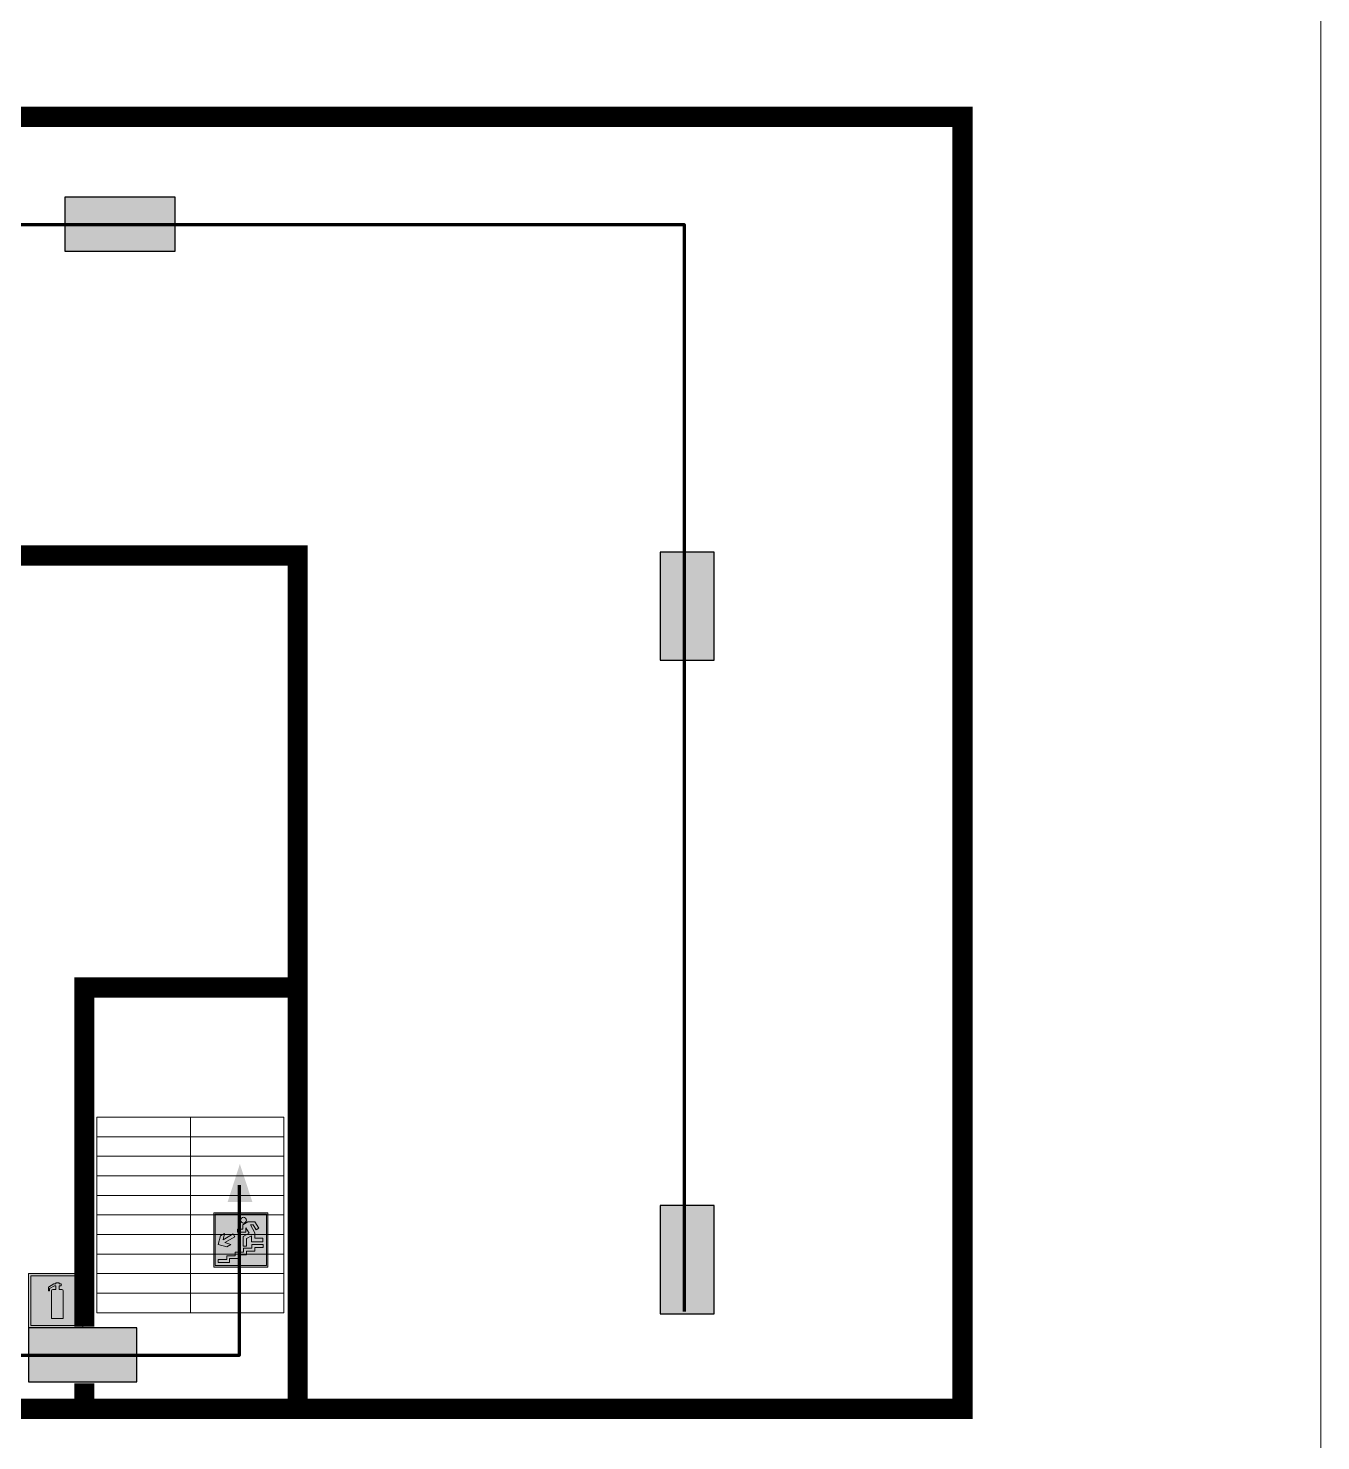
# Model space of a CAD drawing. Header units: millimetres. Extents: x 13810 to 67229, y 12374 to 21950.
# Drawn here: x 18310.6 to 18501.6, y 15048.1 to 15256.9 of the extents above; entities that cross this region are included whole.
import ezdxf

# ---------------------------------------------------------------- set-up
doc = ezdxf.new("R2010")
doc.units = ezdxf.units.MM
doc.layers.add('План_Штампы', color=7, linetype='Continuous')

# ---------------------------------------------------------------- blocks, each defined once
blk = doc.blocks.new('A$C32E8229D')
at = {"true_color": 0xffffff}
blk.add_hatch(color=7, dxfattribs=at).paths.add_polyline_path([(0, 0), (0, -8), (16, -8), (16, 0)])
h = blk.add_hatch(color=126)
h.paths.add_polyline_path([(0.2, -0.2), (15.8, -0.2), (15.8, -7.8), (0.2, -7.8)])
h.paths.add_polyline_path([(13.49, -2.05), (12.08, -2.05), (11.37, -2.63, 0.162397), (11.29, -2.84), (11.29, -3.63), (10.35, -3.63), (10.35, -4.05), (11.68, -4.05), (11.68, -3.48), (12.26, -4.28), (11.29, -5.1), (11.29, -6.78), (11.85, -6.78), (11.85, -5.44), (12.8, -4.64), (12.8, -5.94), (14.46, -5.94), (14.46, -5.39), (13.45, -5.39), (13.45, -3.97), (12.46, -2.59), (13.15, -2.59), (13.69, -3.34), (14.18, -3)], flags=16)
h.paths.add_polyline_path([(10.74, -1.82, 1), (11.8, -1.82, 1)], flags=16)
h.paths.add_polyline_path([(9.39, -3.59), (5.99, -3.59), (6.56, -3.03), (5.91, -3.03), (5.1, -3.83), (5.91, -4.64), (6.56, -4.64), (5.99, -4.09), (9.39, -4.09)], flags=16)
h.paths.add_polyline_path([(4.29, -1.08), (1.72, -1.08), (1.72, -6.6), (4.29, -6.6)], flags=16)
at = {"color": 126}
blk.add_lwpolyline([(16, -8), (0, -8), (0, 0), (16, 0)], close=True, dxfattribs=at)
blk = doc.blocks.new('A$C7B4425F7')
at = {"true_color": 0xffffff}
blk.add_hatch(color=7, dxfattribs=at).paths.add_polyline_path([(0, 0), (-16, 0), (-16, -8), (0, -8)])
h = blk.add_hatch(color=126)
h.paths.add_polyline_path([(-0.2, -0.2), (-15.8, -0.2), (-15.8, -7.8), (-0.2, -7.8)])
h.paths.add_polyline_path([(-11.76, -2.03), (-11.76, -3.66), (-11.17, -3.66, -0.568275), (-11.17, -6.18), (-12.58, -6.18), (-12.58, -2.03)], flags=16)
h.paths.add_polyline_path([(-13.33, -4.12, -0.495768), (-13.59, -6.18), (-15.03, -6.18), (-15.03, -2.03), (-13.59, -2.03, -0.487973)], flags=16)
h.paths.add_polyline_path([(-10.25, -2.03), (-9.48, -2.03), (-9.48, -6.18), (-10.25, -6.18)], flags=16)
h.paths.add_polyline_path([(-13.84, -3.69), (-14.24, -3.69), (-14.24, -3.03), (-13.9, -3.03, -0.692621)], flags=0)
h.paths.add_polyline_path([(-9.15, -2.03), (-8.4, -2.03), (-8.04, -3.07), (-7.68, -2.03), (-6.93, -2.03), (-7.64, -4.1), (-6.93, -6.18), (-7.68, -6.18), (-8.04, -5.14), (-8.4, -6.18), (-9.15, -6.18), (-8.44, -4.1)], flags=16)
h.paths.add_polyline_path([(-11.76, -4.46), (-11.42, -4.46, -0.692621), (-11.36, -5.12), (-11.76, -5.12)], flags=0)
h.paths.add_polyline_path([(-13.9, -5.2), (-14.24, -5.2), (-14.24, -4.55), (-13.84, -4.55, -0.708038)], flags=0)
edge = h.paths.add_edge_path(flags=16)
edge.add_ellipse((-5.51, -4.08), major_axis=(0, 2.05), ratio=0.586184, start_angle=0, end_angle=360)
edge = h.paths.add_edge_path(flags=0)
edge.add_ellipse((-5.51, -4.08), major_axis=(0, 1.14), ratio=0.454828, start_angle=0, end_angle=360)
h.paths.add_polyline_path([(-4.13, -4.96, 0.377264), (-3.48, -4.52, 0.0555), (-3.16, -2.03), (-1.66, -2.03), (-1.66, -4.96), (-0.96, -4.96), (-0.96, -7.01), (-1.75, -7.01), (-1.75, -6.18), (-3.3, -6.18), (-3.3, -7.02), (-4.13, -7.02)], flags=16)
h.paths.add_polyline_path([(-2.73, -2.91), (-2.28, -2.91), (-2.28, -4.96), (-3.05, -4.96, 0.079136)], flags=0)
at = {"color": 126}
blk.add_lwpolyline([(-16, -8), (0, -8), (0, 0), (-16, 0)], close=True, dxfattribs=at)
blk = doc.blocks.new('вниз 3')
at = {"lineweight": 0, "true_color": 0xffffff}
h = blk.add_hatch(color=7, dxfattribs=at)
h.dxf.hatch_style = 1
h.paths.add_polyline_path([(40997.5, -4475.69), (40997.25, -4475.28), (40995.76, -4476.15), (40995.97, -4475.23), (40995.39, -4475.56), (40995.05, -4476.83), (40996.33, -4477.17), (40996.91, -4476.83), (40996, -4476.55)], flags=0)
h.paths.add_polyline_path([(40999.81, -4473.95), (41000.22, -4473.95), (41000.64, -4474.67), (41001.03, -4474.43), (41000.46, -4473.49), (41000.42, -4473.49), (40999.43, -4473.49), (40998.68, -4473.92), (40998.68, -4474.57), (40997.88, -4474.57), (40997.88, -4475), (40999.14, -4475), (40999.14, -4474.43), (40999.14, -4474.38), (40999.59, -4475.15), (40998.72, -4475.67), (40998.72, -4477.06), (40999.24, -4477.06), (40999.24, -4475.96), (40999.95, -4475.56), (40999.95, -4476.43), (41001.61, -4476.43), (41001.61, -4475.88), (41000.47, -4475.88), (41000.47, -4475.12)], flags=0)
h.paths.add_polyline_path([(40999.2, -4473.24, 1), (40998.35, -4473.24, 1)], flags=0)
h.paths.add_polyline_path([(41000.46, -4477.26), (41001.69, -4477.26), (41001.69, -4476.84), (41000.03, -4476.84), (41000.03, -4477.39), (40998.78, -4477.39), (40998.78, -4477.95), (40997.53, -4477.95), (40997.53, -4478.5), (40996.29, -4478.5), (40996.29, -4479.06), (40995.05, -4479.06), (40995.05, -4479.48), (40995.29, -4479.48), (40996.72, -4479.48), (40996.72, -4478.92), (40997.97, -4478.92), (40997.97, -4478.36), (40999.2, -4478.36), (40999.2, -4477.81), (41000.46, -4477.81)], flags=0)
h.paths.add_polyline_path([(41002.37, -4472.17), (40994.37, -4472.17), (40994.37, -4480.17), (41002.37, -4480.17)])
h.paths.add_polyline_path([(41002.16, -4479.96), (40994.57, -4479.96), (40994.57, -4472.37), (41002.16, -4472.37)], flags=16)
h.paths.add_polyline_path([(41001.61, -4475.88), (41001.61, -4476.43), (40999.95, -4476.43), (40999.95, -4475.56), (40999.24, -4475.96), (40999.24, -4477.06), (40998.72, -4477.06), (40998.72, -4475.67), (40999.59, -4475.15), (40999.14, -4474.38), (40999.14, -4474.43), (40999.14, -4475), (40997.88, -4475), (40997.88, -4474.57), (40998.68, -4474.57), (40998.68, -4473.92), (40999.43, -4473.49), (41000.42, -4473.49), (41000.46, -4473.49), (41001.03, -4474.43), (41000.64, -4474.67), (41000.22, -4473.95), (40999.81, -4473.95), (41000.47, -4475.12), (41000.47, -4475.88)], flags=0)
h.paths.add_polyline_path([(41001.69, -4476.84), (41001.69, -4477.26), (41000.46, -4477.26), (41000.46, -4477.81), (40999.2, -4477.81), (40999.2, -4478.36), (40997.97, -4478.36), (40997.97, -4478.92), (40996.72, -4478.92), (40996.72, -4479.48), (40995.05, -4479.48), (40995.05, -4479.06), (40996.29, -4479.06), (40996.29, -4478.5), (40997.53, -4478.5), (40997.53, -4477.95), (40998.78, -4477.95), (40998.78, -4477.39), (41000.03, -4477.39), (41000.03, -4476.84)], flags=0)
h.paths.add_polyline_path([(40998.35, -4473.24, -1), (40999.2, -4473.24, -1)], flags=0)
h.paths.add_polyline_path([(40997.5, -4475.69), (40996, -4476.55), (40996.91, -4476.83), (40996.33, -4477.17), (40995.05, -4476.83), (40995.39, -4475.56), (40995.97, -4475.23), (40995.76, -4476.15), (40997.25, -4475.28)], flags=0)
at = {"lineweight": 0}
h = blk.add_hatch(color=126, dxfattribs=at)
h.dxf.hatch_style = 1
h.paths.add_polyline_path([(41002.16, -4472.37), (40994.57, -4472.37), (40994.57, -4479.96), (41002.16, -4479.96)])
h.paths.add_polyline_path([(40995.97, -4475.23), (40995.76, -4476.15), (40997.25, -4475.28), (40997.5, -4475.69), (40996, -4476.55), (40996.91, -4476.83), (40996.33, -4477.17), (40995.05, -4476.83), (40995.39, -4475.56)], flags=16)
h.paths.add_polyline_path([(40997.88, -4474.57), (40998.68, -4474.57), (40998.68, -4473.92), (40999.43, -4473.49), (41000.42, -4473.49), (41000.46, -4473.49), (41001.03, -4474.43), (41000.64, -4474.67), (41000.22, -4473.95), (40999.81, -4473.95), (41000.47, -4475.12), (41000.47, -4475.88), (41001.61, -4475.88), (41001.61, -4476.43), (40999.95, -4476.43), (40999.95, -4475.56), (40999.24, -4475.96), (40999.24, -4477.06), (40998.72, -4477.06), (40998.72, -4475.67), (40999.59, -4475.15), (40999.14, -4474.38), (40999.14, -4474.43), (40999.14, -4475), (40997.88, -4475)], flags=16)
h.paths.add_polyline_path([(40998.35, -4473.24, -1), (40999.2, -4473.24, -1)], flags=16)
h.paths.add_polyline_path([(40997.53, -4477.95), (40998.78, -4477.95), (40998.78, -4477.39), (41000.03, -4477.39), (41000.03, -4476.84), (41001.69, -4476.84), (41001.69, -4477.26), (41000.46, -4477.26), (41000.46, -4477.81), (40999.2, -4477.81), (40999.2, -4478.36), (40997.97, -4478.36), (40997.97, -4478.92), (40996.72, -4478.92), (40996.72, -4479.48), (40995.05, -4479.48), (40995.05, -4479.06), (40996.29, -4479.06), (40996.29, -4478.5), (40997.53, -4478.5)], flags=16)
at = {"lineweight": 0, "true_color": 0xffffff}
h = blk.add_hatch(color=7, dxfattribs=at)
h.dxf.hatch_style = 1
h.paths.add_polyline_path([(40999.2, -4473.24, 1), (40998.35, -4473.24, 1)])
h.paths.add_polyline_path([(40999.81, -4473.95), (41000.22, -4473.95), (41000.64, -4474.67), (41001.03, -4474.43), (41000.46, -4473.49), (41000.42, -4473.49), (40999.43, -4473.49), (40998.68, -4473.92), (40998.68, -4474.57), (40997.88, -4474.57), (40997.88, -4475), (40999.14, -4475), (40999.14, -4474.43), (40999.14, -4474.38), (40999.59, -4475.15), (40998.72, -4475.67), (40998.72, -4477.06), (40999.24, -4477.06), (40999.24, -4475.96), (40999.95, -4475.56), (40999.95, -4476.43), (41001.61, -4476.43), (41001.61, -4475.88), (41000.47, -4475.88), (41000.47, -4475.12)])
h.paths.add_polyline_path([(40999.2, -4477.81), (41000.46, -4477.81), (41000.46, -4477.26), (41001.69, -4477.26), (41001.69, -4476.84), (41000.03, -4476.84), (41000.03, -4477.39), (40998.78, -4477.39), (40998.78, -4477.95), (40997.53, -4477.95), (40997.53, -4478.5), (40996.29, -4478.5), (40996.29, -4479.06), (40995.05, -4479.06), (40995.05, -4479.48), (40995.29, -4479.48), (40996.72, -4479.48), (40996.72, -4478.92), (40997.97, -4478.92), (40997.97, -4478.36), (40999.2, -4478.36)])
h.paths.add_polyline_path([(40997.5, -4475.69), (40997.25, -4475.28), (40995.76, -4476.15), (40995.97, -4475.23), (40995.39, -4475.56), (40995.05, -4476.83), (40996.33, -4477.17), (40996.91, -4476.83), (40996, -4476.55)])
at = {"color": 126, "lineweight": 0}
for points in [[(40994.37, -4472.17), (41002.37, -4472.17), (41002.37, -4480.17), (40994.37, -4480.17)], [(40994.57, -4472.37), (41002.16, -4472.37), (41002.16, -4479.96), (40994.57, -4479.96)]]:
    blk.add_lwpolyline(points, close=True, dxfattribs=at)
for points in [[(40999.14, -4474.43), (40999.14, -4475), (40997.88, -4475), (40997.88, -4474.57), (40998.68, -4474.57), (40998.68, -4473.92), (40999.43, -4473.49), (41000.42, -4473.49), (41000.46, -4473.49), (41001.03, -4474.43), (41000.64, -4474.67), (41000.22, -4473.95), (40999.81, -4473.95), (41000.47, -4475.12), (41000.47, -4475.88), (41001.61, -4475.88), (41001.61, -4476.43), (40999.95, -4476.43), (40999.95, -4475.56), (40999.24, -4475.96), (40999.24, -4477.06), (40998.72, -4477.06), (40998.72, -4475.67), (40999.59, -4475.15), (40999.14, -4474.38), (40999.14, -4474.43)], [(40995.05, -4476.83), (40995.39, -4475.56), (40995.97, -4475.23), (40995.76, -4476.15), (40997.25, -4475.28), (40997.5, -4475.69), (40996, -4476.55), (40996.91, -4476.83), (40996.33, -4477.17), (40995.05, -4476.83)], [(40995.29, -4479.48), (40995.05, -4479.48), (40995.05, -4479.06), (40996.29, -4479.06), (40996.29, -4478.5), (40997.53, -4478.5), (40997.53, -4477.95), (40998.78, -4477.95), (40998.78, -4477.39), (41000.03, -4477.39), (41000.03, -4476.84), (41001.69, -4476.84), (41001.69, -4477.26), (41000.46, -4477.26), (41000.46, -4477.81), (40999.2, -4477.81), (40999.2, -4478.36), (40997.97, -4478.36), (40997.97, -4478.92), (40996.72, -4478.92), (40996.72, -4479.48), (40995.05, -4479.48)]]:
    blk.add_lwpolyline(points, dxfattribs=at)
blk.add_circle((40998.77, -4473.24), 0.426, dxfattribs=at)
blk = doc.blocks.new('A$C3AD82952')
at = {"true_color": 0xf5f5ff}
h = blk.add_hatch(color=7, dxfattribs=at)
h.dxf.hatch_style = 1
h.paths.add_polyline_path([(8.21, 8.73, 0.414214), (7.89, 9.05), (7.22, 9.05), (7.22, 9.92), (7.59, 9.92, 1), (7.57, 10.36), (7.22, 10.36), (7.22, 10.6), (6.43, 10.6), (6.43, 10.36), (6.01, 10.36), (4.74, 9.59), (4.74, 8.69), (4.98, 8.73), (4.98, 9.26), (6.12, 9.91), (6.43, 9.91), (6.43, 9.05), (5.76, 9.05, 0.414214), (5.44, 8.73), (5.44, 2.2), (8.21, 2.2)], flags=0)
h.paths.add_polyline_path([(12.8, 12.8), (0, 12.8), (0, 0), (12.8, 0)])
h.paths.add_polyline_path([(0.51, 12.29), (12.29, 12.29), (12.29, 0.51), (0.51, 0.51)], flags=16)
h.paths.add_polyline_path([(4.74, 9.59), (6.01, 10.36), (6.43, 10.36), (6.43, 10.6), (7.22, 10.6), (7.22, 10.36), (7.59, 10.36, -0.94586), (7.59, 9.92), (7.22, 9.92), (7.22, 9.05), (7.89, 9.05, -0.414214), (8.21, 8.73), (8.21, 2.2), (5.44, 2.2), (5.44, 8.73, -0.414214), (5.76, 9.05), (6.43, 9.05), (6.43, 9.91), (6.12, 9.91), (4.98, 9.26), (4.98, 8.73), (4.74, 8.69)], flags=0)
h = blk.add_hatch(color=242)
h.dxf.hatch_style = 1
h.paths.add_polyline_path([(12.29, 12.29), (0.51, 12.29), (0.51, 0.51), (12.29, 0.51)])
h.paths.add_polyline_path([(4.74, 8.69), (4.74, 9.59), (6.01, 10.36), (6.43, 10.36), (6.43, 10.6), (7.22, 10.6), (7.22, 10.36), (7.59, 10.36, -0.94586), (7.59, 9.92), (7.22, 9.92), (7.22, 9.05), (7.89, 9.05, -0.414214), (8.21, 8.73), (8.21, 2.2), (5.44, 2.2), (5.44, 8.73, -0.414214), (5.76, 9.05), (6.43, 9.05), (6.43, 9.91), (6.12, 9.91), (4.98, 9.26), (4.98, 8.73)], flags=16)
h = blk.add_hatch(color=7, dxfattribs=at)
h.dxf.hatch_style = 1
h.paths.add_polyline_path([(8.21, 8.73, 0.414214), (7.89, 9.05), (7.22, 9.05), (7.22, 9.92), (7.59, 9.92, 1), (7.57, 10.36), (7.22, 10.36), (7.22, 10.6), (6.43, 10.6), (6.43, 10.36), (6.01, 10.36), (4.74, 9.59), (4.74, 8.69), (4.98, 8.73), (4.98, 9.26), (6.12, 9.91), (6.43, 9.91), (6.43, 9.05), (5.76, 9.05, 0.414214), (5.44, 8.73), (5.44, 2.2), (8.21, 2.2)])
at = {"color": 242, "lineweight": 5}
for p, q in [((0, 0), (0, 12.8)), ((0, 12.8), (12.8, 12.8)), ((6.01, 10.36), (4.74, 9.59)), ((6.01, 10.36), (6.43, 10.36)), ((7.22, 10.6), (6.43, 10.6)), ((6.43, 10.6), (6.43, 10.36)), ((7.22, 10.36), (7.22, 10.6)), ((7.59, 10.36), (7.22, 10.36)), ((12.8, 0), (12.8, 12.8)), ((4.74, 9.59), (4.74, 8.69)), ((4.74, 8.69), (4.98, 8.73)), ((4.98, 9.26), (6.12, 9.91)), ((4.98, 8.73), (4.98, 9.26)), ((5.44, 2.2), (5.44, 8.73)), ((5.76, 9.05), (6.43, 9.05)), ((6.12, 9.91), (6.43, 9.91)), ((6.43, 9.91), (6.43, 9.05)), ((7.22, 9.05), (7.22, 9.92)), ((7.59, 9.92), (7.22, 9.92)), ((7.89, 9.05), (7.22, 9.05)), ((8.21, 2.2), (8.21, 8.73)), ((0, 0), (12.8, 0)), ((5.44, 2.2), (8.21, 2.2))]:
    blk.add_line(p, q, dxfattribs=at)
blk.add_lwpolyline([(0.51, 12.29), (12.29, 12.29), (12.29, 0.51), (0.51, 0.51)], close=True, dxfattribs=at)
for centre, radius, start, end in [((7.58, 10.14), 0.223, 273.1875, 86.8125), ((5.76, 8.73), 0.32, 90, 180), ((7.89, 8.73), 0.32, 0, 90)]:
    blk.add_arc(centre, radius, start, end, dxfattribs=at)

msp = doc.modelspace()

# ---------------------------------------------------------------- linework, layer by layer
at = {"color": 126, "lineweight": 0, "true_color": 0x008754}
msp.add_lwpolyline([(17901.58, 15335.12), (18501.58, 15335.12), (18501.58, 14940.12), (17901.58, 14940.12)], close=True, dxfattribs=at)
at = {"lineweight": 100, "const_width": 3}
for points in [[(18335.98, 15052.88), (18446.35, 15052.88), (18448.64, 15052.88), (18448.64, 15243.78), (17956.22, 15243.78), (17956.22, 15052.88), (18335.98, 15052.88)], [(18350.42, 15052.88), (18350.42, 15178.98), (17956.22, 15178.98)], [(18350.42, 15115.14), (18318.9, 15115.14), (18318.9, 15065)], [(18318.9, 15052.88), (18318.9, 15056.65)]]:
    msp.add_lwpolyline(points, dxfattribs=at)
at = {"color": 126, "lineweight": 100, "true_color": 0x008754}
for points in [[(18118.1, 15210.14), (18118.1, 15227.86), (18407.51, 15227.86), (18407.51, 15067.25)], [(18341.79, 15085.91), (18341.79, 15060.73), (18306.59, 15060.73), (18306.59, 15172.45), (18035.52, 15172.45), (18035.52, 15123.72), (18130.06, 15123.72), (18130.06, 15172.45)]]:
    msp.add_lwpolyline(points, dxfattribs=at)
at = {"lineweight": 0}
for points in [[(18334.57, 15095.96), (18320.76, 15095.96), (18320.76, 15093.07), (18334.57, 15093.07)], [(18348.38, 15095.96), (18334.57, 15095.96), (18334.57, 15093.07), (18348.38, 15093.07)], [(18334.57, 15093.07), (18320.76, 15093.07), (18320.76, 15090.18), (18334.57, 15090.18)], [(18348.38, 15093.07), (18334.57, 15093.07), (18334.57, 15090.18), (18348.38, 15090.18)], [(18334.57, 15090.18), (18320.76, 15090.18), (18320.76, 15087.29), (18334.57, 15087.29)], [(18334.57, 15090.18), (18320.76, 15090.18), (18320.76, 15087.29), (18334.57, 15087.29)], [(18348.38, 15090.18), (18334.57, 15090.18), (18334.57, 15087.29), (18348.38, 15087.29)], [(18348.38, 15090.18), (18334.57, 15090.18), (18334.57, 15087.29), (18348.38, 15087.29)], [(18334.57, 15087.29), (18320.76, 15087.29), (18320.76, 15084.4), (18334.57, 15084.4)], [(18348.38, 15087.29), (18334.57, 15087.29), (18334.57, 15084.4), (18348.38, 15084.4)], [(18334.57, 15084.4), (18320.76, 15084.4), (18320.76, 15081.51), (18334.57, 15081.51)], [(18348.38, 15084.4), (18334.57, 15084.4), (18334.57, 15081.51), (18348.38, 15081.51)], [(18334.57, 15081.51), (18320.76, 15081.51), (18320.76, 15078.62), (18334.57, 15078.62)], [(18348.38, 15081.51), (18334.57, 15081.51), (18334.57, 15078.62), (18348.38, 15078.62)], [(18334.57, 15078.62), (18320.76, 15078.62), (18320.76, 15075.73), (18334.57, 15075.73)], [(18348.38, 15078.62), (18334.57, 15078.62), (18334.57, 15075.73), (18348.38, 15075.73)], [(18334.57, 15075.73), (18320.76, 15075.73), (18320.76, 15072.84), (18334.57, 15072.84)], [(18348.38, 15075.73), (18334.57, 15075.73), (18334.57, 15072.84), (18348.38, 15072.84)], [(18334.57, 15072.84), (18320.76, 15072.84), (18320.76, 15069.95), (18334.57, 15069.95)], [(18348.38, 15072.84), (18334.57, 15072.84), (18334.57, 15069.95), (18348.38, 15069.95)], [(18334.57, 15069.95), (18320.76, 15069.95), (18320.76, 15067.06), (18334.57, 15067.06)], [(18348.38, 15069.95), (18334.57, 15069.95), (18334.57, 15067.06), (18348.38, 15067.06)]]:
    msp.add_lwpolyline(points, close=True, dxfattribs=at)
at = {"layer": 'План_Штампы', "color": 126, "true_color": 0x008754}
msp.add_solid([(18343.73, 15083.42), (18340.07, 15083.43), (18341.88, 15089.05)], dxfattribs=at)

# ---------------------------------------------------------------- block references
at = {"color": 126, "true_color": 0x008754}
msp.add_blockref('вниз 3', (-22656.36, 19553.98), dxfattribs=at)
at = {"xscale": 0.625, "yscale": 0.625, "zscale": 0.625}
msp.add_blockref('A$C3AD82952', (18310.66, 15064.85), dxfattribs=at)
at = {"layer": 'План_Штампы', "color": 126, "true_color": 0x008754, "xscale": 1.012510887696, "yscale": 1.012510887696, "zscale": 1.012510887696, "rotation": 359.9978653237144}
msp.add_blockref('A$C32E8229D', (18316.05, 15231.96), dxfattribs=at)
at = {"layer": 'План_Штампы', "color": 126, "true_color": 0x008754, "xscale": -1, "rotation": 90}
for p in [(18403.97, 15179.47), (18403.97, 15082.9)]:
    msp.add_blockref('A$C32E8229D', p, dxfattribs=at)
at = {"layer": 'План_Штампы'}
msp.add_blockref('A$C7B4425F7', (18326.66, 15064.85), dxfattribs=at)

doc.saveas('drawing.dxf')
